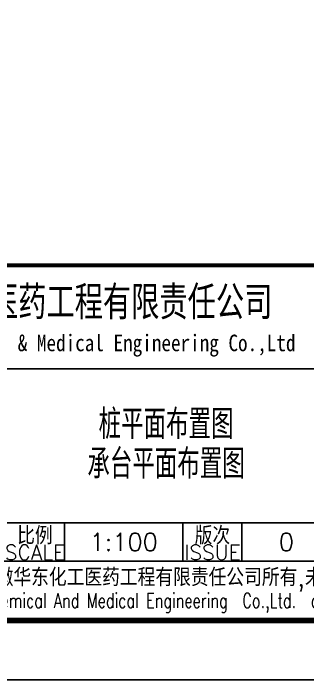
# Model space of a CAD drawing. Header units: millimetres. Extents: x 865974 to 875117, y 41124 to 44891.
# Drawn here: x 867595.3 to 867645, y 41123.6 to 41236.2 of the extents above; entities that cross this region are included whole.
import ezdxf
from ezdxf.enums import TextEntityAlignment as Align

# ---------------------------------------------------------------- set-up
doc = ezdxf.new("R2010")
doc.units = ezdxf.units.MM
doc.header["$LTSCALE"] = 1000
doc.header["$MEASUREMENT"] = 0
doc.layers.add('PUB_TEXT', color=7, linetype='Continuous')
doc.styles.add('ECEC_TQ', font='txt_l.shx', dxfattribs={"bigfont": 'hztxt_l.shx'})
doc.styles.add('ECEC_TQ_S', font='')
doc.styles.add('TS', font='tssdeng.shx', dxfattribs={"width": 0.8, "height": 2.5, "bigfont": 'tssdchn.shx'})
doc.styles.get('ECEC_TQ_S').set_extended_font_data('SimSun')

msp = doc.modelspace()

# ---------------------------------------------------------------- linework, layer by layer
for p, q in [((867538.912, 41176.104), (867648.912, 41176.104)), ((867593.912, 41150.104), (867718.912, 41150.104)), ((867603.912, 41143.604), (867603.912, 41150.104)), ((867623.912, 41143.604), (867623.912, 41150.104)), ((867633.912, 41143.604), (867633.912, 41150.104)), ((867538.912, 41143.604), (867718.912, 41143.604)), ((867538.912, 41133.604), (867718.912, 41133.604)), ((867728.912, 41123.604), (866887.912, 41123.604))]:
    msp.add_line(p, q)
at = {"color": 0, "const_width": 1}
msp.add_lwpolyline([(867718.912, 41133.604), (866912.912, 41133.604), (866912.912, 41707.604), (867718.912, 41707.604)], close=True, dxfattribs=at)
at = {"const_width": 0.7}
msp.add_lwpolyline([(867718.912, 41193.604), (867538.912, 41193.604)], dxfattribs=at)

# ---------------------------------------------------------------- texts
for s, height, style, width, p in [('安徽华东化工医药工程有限责任公司', 5, 'ECEC_TQ_S', 0.7, (867600.861, 41187.604)), ('Anhui Huadong Chemical & Medical Engineering Co.,Ltd', 2.8, 'ECEC_TQ_S', 0.85, (867600.861, 41180.104)), ('The proprietary right of this document belongs to Anhui Huadong Chemical And Medical Engineering  Co.,Ltd.  and any replication or transfer to the 3rd. side is forbidden without its permission. ', 2.5, 'ECEC_TQ', 0.72, (867628.912, 41136.604))]:
    msp.add_text(s, height=height, dxfattribs=dict(style=style, width=width)).set_placement(p, align=Align.MIDDLE)
at = {"style": 'ECEC_TQ'}
for s, height, p in [('比例', 3, (867598.912, 41148.104)), ('版次', 3, (867628.912, 41148.104)), ('SCALE', 2.5, (867598.912, 41145.104)), ('ISSUE', 2.5, (867628.912, 41145.104)), ('本文件专有权属安徽华东化工医药工程有限责任公司所有,未经许可不得复制或转让给第三方', 3, (867628.912, 41140.604))]:
    msp.add_text(s, height=height, dxfattribs=at).set_placement(p, align=Align.MIDDLE)
for tag, text, p in [('1:100', '1:100', (867613.912, 41146.854)), ('0', '0', (867641.412, 41146.854))]:
    msp.add_attdef(tag, text=text, height=3, dxfattribs=at).set_placement(p, align=Align.MIDDLE)
at = {"layer": 'PUB_TEXT', "style": 'TS', "width": 0.8}
for s, p in [('桩平面布置图', (867621.077, 41167.01)), ('承台平面布置图', (867621.077, 41160.317))]:
    msp.add_text(s, height=5, dxfattribs=at).set_placement(p, align=Align.MIDDLE)

doc.saveas('drawing.dxf')
